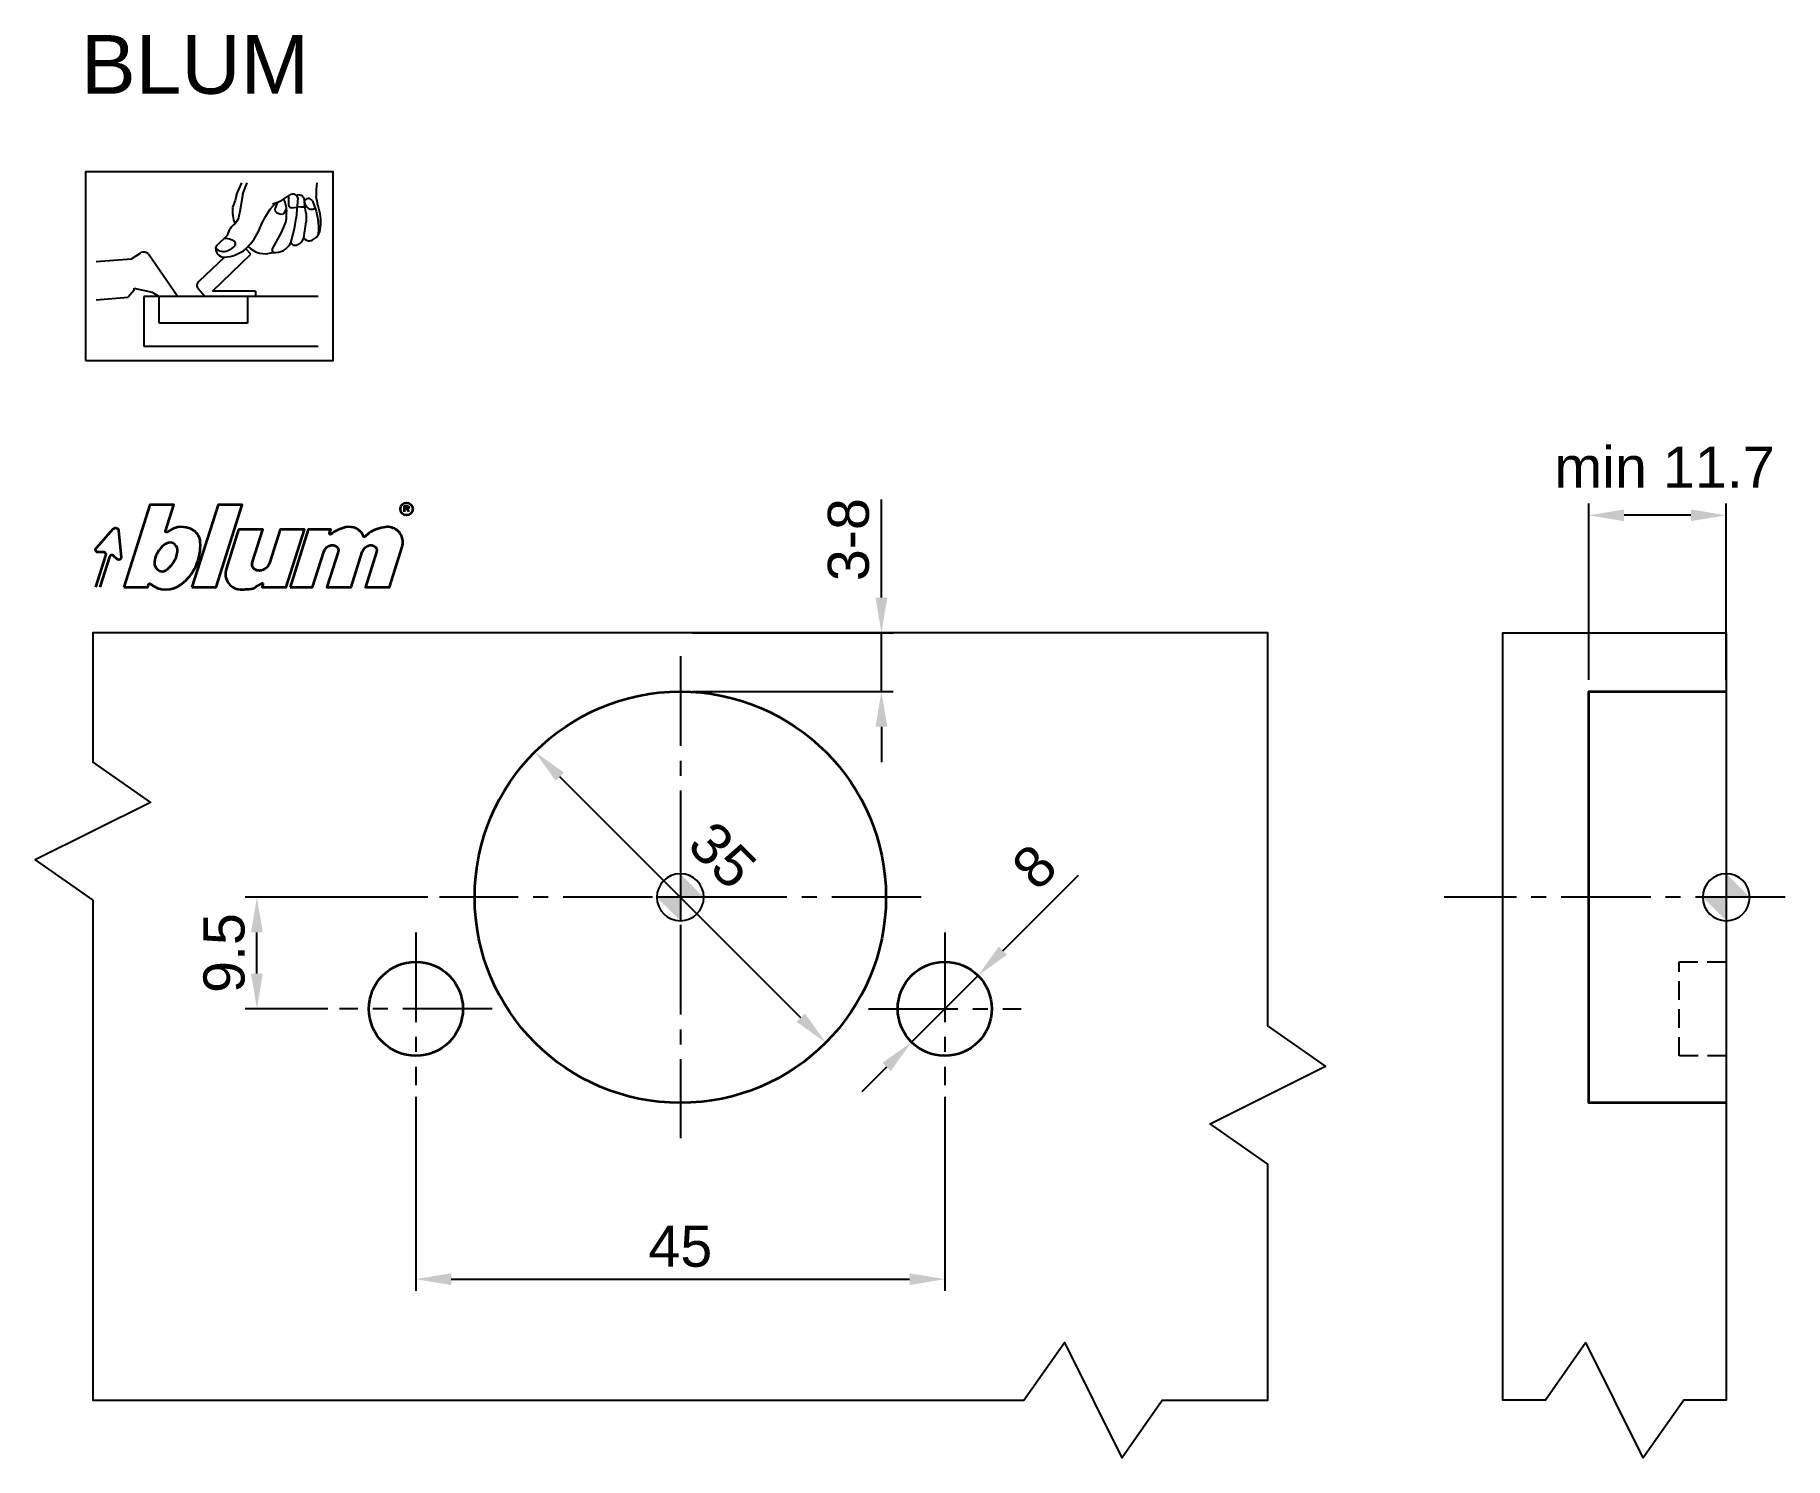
# Model space of a CAD drawing. Extents: x -55 to 94, y -48 to 73.
import ezdxf

# ---------------------------------------------------------------- set-up
doc = ezdxf.new("R2010")
doc.units = 0
doc.header["$PDMODE"] = 35
doc.header["$PDSIZE"] = 5
doc.linetypes.add('MITTE2', pattern=[28.575, 19.05, -3.175, 3.175, -3.175])
doc.linetypes.add('VERDECKT2', pattern=[4.7625, 3.175, -1.5875])
doc.layers.get('Defpoints').update_dxf_attribs({"linetype": 'CONTINUOUS'})
for name, color, linetype in [('1', 2, 'CONTINUOUS'), ('4', 4, 'CONTINUOUS'), ('5', 1, 'CONTINUOUS')]:
    doc.layers.add(name, color=color, linetype=linetype)
doc.layers.add('6', color=3, linetype='CONTINUOUS', lineweight=35)
doc.styles.add('Beschlag', font='ARIAL.TTF')
doc.dimstyles.new('Beschlag', dxfattribs={"dimtxt": 3.5, "dimasz": 3, "dimexe": 1, "dimexo": 1, "dimgap": 1, "dimtad": 1, "dimdec": 1, "dimdsep": 46, "dimtxsty": 'Beschlag', "dimcen": 2, "dimclrd": 256, "dimclre": 256, "dimclrt": 256, "dimadec": 1, "dimazin": 2, "dimtfac": 0.71, "dimtdec": 1, "dimtix": 1, "dimtmove": 2, "dimatfit": 0, "dimfxl": 0, "dimtolj": 1, "dimlwd": -1, "dimlwe": -1, "dimarcsym": 0})

# ---------------------------------------------------------------- blocks, each defined once
blk = doc.blocks.new('*D2')
at = {"layer": '1'}
blk.add_line((10.25, -10.25), (-10.25, 10.25), dxfattribs=at)
for points in [[(-9.9, 10.61), (-10.61, 9.9), (-12.37, 12.37)], [(10.61, -9.9), (9.9, -10.61), (12.37, -12.37)]]:
    blk.add_solid(points, dxfattribs=at)
at = {"layer": 'Defpoints', "color": 0}
for p in [(-12.37, 12.37), (12.37, -12.37)]:
    blk.add_point(p, dxfattribs=at)
at = {"layer": '1', "insert": (3.59, 3.57), "char_height": 3.5, "attachment_point": 5, "rotation": 315, "style": 'Beschlag'}
blk.add_mtext('\\A1;35', dxfattribs=at)
blk = doc.blocks.new('*D3')
at = {"layer": '1'}
for p, q in [((-22.5, -17), (-22.5, -33.5)), ((22.5, -17), (22.5, -33.5)), ((-19.5, -32.5), (19.5, -32.5))]:
    blk.add_line(p, q, dxfattribs=at)
for points in [[(-19.5, -32), (-19.5, -33), (-22.5, -32.5)], [(19.5, -32), (19.5, -33), (22.5, -32.5)]]:
    blk.add_solid(points, dxfattribs=at)
at = {"layer": 'Defpoints', "color": 0}
for p in [(-22.5, -16), (22.5, -16), (22.5, -32.5)]:
    blk.add_point(p, dxfattribs=at)
at = {"layer": '1', "insert": (0, -29.72), "char_height": 3.5, "attachment_point": 5, "style": 'Beschlag'}
blk.add_mtext('\\A1;45', dxfattribs=at)
blk = doc.blocks.new('*D4')
at = {"layer": '1'}
for p, q in [((-21.5, 0), (-37.03, 0)), ((-36.03, -6.5), (-36.03, -3)), ((-30, -9.5), (-37.03, -9.5))]:
    blk.add_line(p, q, dxfattribs=at)
for points in [[(-36.53, -3), (-35.53, -3), (-36.03, 0)], [(-36.53, -6.5), (-35.53, -6.5), (-36.03, -9.5)]]:
    blk.add_solid(points, dxfattribs=at)
at = {"layer": 'Defpoints', "color": 0}
for p in [(-36.03, 0), (-20.5, 0), (-29, -9.5)]:
    blk.add_point(p, dxfattribs=at)
at = {"layer": '1', "insert": (-38.81, -4.75), "char_height": 3.5, "attachment_point": 5, "rotation": 90, "style": 'Beschlag'}
blk.add_mtext('\\A1;9.5', dxfattribs=at)
blk = doc.blocks.new('*D5')
at = {"layer": '1'}
for p, q in [((77.3, 18.5), (77.3, 33.5)), ((89, 18.5), (89, 33.5)), ((86, 32.5), (80.3, 32.5))]:
    blk.add_line(p, q, dxfattribs=at)
for points in [[(80.3, 33), (80.3, 32), (77.3, 32.5)], [(86, 33), (86, 32), (89, 32.5)]]:
    blk.add_solid(points, dxfattribs=at)
at = {"layer": 'Defpoints', "color": 0}
for p in [(77.3, 32.5), (77.3, 17.5), (89, 17.5)]:
    blk.add_point(p, dxfattribs=at)
at = {"layer": '1', "insert": (83.75, 36.6), "char_height": 3.5, "attachment_point": 5, "style": 'Beschlag'}
blk.add_mtext('\\A1;min 11.7', dxfattribs=at)
blk = doc.blocks.new('Logo_BLUM')
at = {"layer": '6', "color": 20, "linetype": 'Continuous'}
for points in [[(2.39, 0), (4.43, 0), (4.52, 0.26, -0.512391), (4.62, 0.29, 0.357881), (7.3, 0.25, 0.116336), (8.5, 1.76, 0.127435), (8.89, 3.85, 0.227045), (8.36, 4.79, 0.273775), (6.5, 4.93), (6.04, 4.67, -0.689828), (5.94, 4.76), (6.65, 7), (4.61, 7)], [(12.15, 4.9), (11.09, 1.53, 0.527578), (12.44, -0.2, -0.003338), (13.06, -0.17, 0.131781), (13.63, 0.02), (14.12, 0.32, -0.706223), (14.22, 0.24), (14.15, 0), (16.19, 0), (17.75, 4.9), (15.7, 4.9), (14.81, 2.11, -0.253672), (14.11, 1.42, -0.127823), (13.72, 1.42, -0.447747), (13.33, 2.15), (14.2, 4.9)], [(16.53, 0), (18.44, 0), (19.39, 3, -0.282196), (20.04, 3.56, -0.141376), (20.38, 3.52, -0.3938), (20.62, 2.99), (19.67, 0), (21.72, 0), (22.67, 3, -0.282189), (23.31, 3.56, -0.141385), (23.65, 3.52, -0.393792), (23.89, 2.99), (22.94, 0), (24.99, 0), (26.07, 3.42, 0.424526), (25.18, 5.07, 0.098115), (24.64, 5.11, 0.114777), (23.24, 4.6), (22.89, 4.28, -0.522588), (22.79, 4.31, 0.36711), (21.28, 5.09, 0.102012), (20, 4.5, -0.748324), (19.89, 4.58), (20, 4.9), (18.08, 4.9)], [(5.59, 3.39, 0.16703), (4.99, 2.14, 0.322673), (5.41, 1.39, 0.260102), (5.93, 1.42, 0.211929), (6.95, 3, 0.250706), (6.73, 3.62, 0.316796), (6.01, 3.72, 0.086595)]]:
    blk.add_lwpolyline(points, format="xyb", close=True, dxfattribs=at)
blk.add_lwpolyline([(8.18, 0), (10.23, 0), (12.45, 7), (10.4, 7)], close=True, dxfattribs=at)
for points in [[(26.26, 6.4), (26.26, 6.9), (26.52, 6.9, -0.975005), (26.53, 6.67, 0.014563), (26.45, 6.67), (26.26, 6.67), (26.45, 6.67), (26.52, 6.6), (26.57, 6.53), (26.62, 6.42)], [(0, 0), (0.86, 2.7, 0.480207), (0.67, 2.98), (0.19, 2.97, -0.689229), (0.05, 3.33), (1.49, 4.95, -0.685285), (1.94, 4.79), (2.15, 2.54, -0.636083), (1.84, 2.36), (1.47, 2.68, 0.560356), (1.16, 2.59), (0.34, 0)]]:
    blk.add_lwpolyline(points, format="xyb", dxfattribs=at)
blk.add_circle((26.44, 6.65), 0.527, dxfattribs=at)
blk = doc.blocks.new('NullPunkt')
at = {"layer": '5'}
for points in [[(0, 2), (0, -2)], [(-2, 0), (2, 0)]]:
    blk.add_lwpolyline(points, dxfattribs=at)
blk.add_circle((0, 0), 2, dxfattribs=at)
for points in [[(0, 0), (-2, 0), (0, 2)], [(0, 0), (2, 0), (0, -2)]]:
    blk.add_solid(points, dxfattribs=at)
blk = doc.blocks.new('*D6')
at = {"layer": '1'}
for p, q in [((17.11, 25.5), (17.11, 28.5)), ((1, 22.5), (18.11, 22.5)), ((17.11, 17.5), (17.11, 22.5)), ((1, 17.5), (18.11, 17.5)), ((17.11, 14.5), (17.11, 11.5))]:
    blk.add_line(p, q, dxfattribs=at)
for points in [[(16.61, 25.5), (17.61, 25.5), (17.11, 22.5)], [(16.61, 14.5), (17.61, 14.5), (17.11, 17.5)]]:
    blk.add_solid(points, dxfattribs=at)
at = {"layer": 'Defpoints', "color": 0}
for p in [(0, 22.5), (17.11, 22.5), (0, 17.5)]:
    blk.add_point(p, dxfattribs=at)
at = {"layer": '1', "insert": (14.32, 30.43), "char_height": 3.5, "attachment_point": 5, "rotation": 90, "style": 'Beschlag'}
blk.add_mtext('\\A1;3-8', dxfattribs=at)
blk = doc.blocks.new('Inserta Bild')
at = {"layer": '4'}
for p, q in [((12.84, 14.09), (13.3, 15.11)), ((13.38, 14.17), (13.74, 15.11)), ((12.72, 13.62), (12.58, 13.25)), ((12.84, 14.09), (12.72, 13.62)), ((13.38, 14.17), (13.15, 12.85)), ((15.72, 12.86), (16.19, 13.42)), ((16.34, 13.47), (16.12, 12.95)), ((17.26, 14), (17.26, 13.24)), ((18.07, 13.83), (17.93, 12.11)), ((18.6, 13.75), (18.63, 13.24)), ((18.77, 13.15), (18.61, 13.51)), ((19.3, 13.57), (19.62, 12.71)), ((12.58, 13.25), (12.5, 13.03)), ((13.01, 12.14), (12.9, 11.87)), ((13.15, 12.85), (13.01, 12.14)), ((15.01, 11.65), (15.35, 12.28)), ((15.35, 12.28), (15.72, 12.86)), ((17.08, 12.89), (16.85, 12.48)), ((17.04, 11.77), (17.09, 12.09)), ((17.05, 13.19), (17.1, 12.67)), ((17.09, 12.09), (17.1, 12.67)), ((17.53, 12.99), (18.01, 13.03)), ((17.78, 11.19), (17.93, 12.11)), ((18.01, 13.1), (18.32, 13.08)), ((18.32, 13.08), (18.66, 13.08)), ((18.78, 12.51), (18.63, 13.24)), ((18.78, 12.51), (18.77, 11.79)), ((19.62, 12.71), (19.79, 11.92)), ((12.07, 10.65), (11.1, 9.73)), ((12.9, 11.87), (12.72, 11.63)), ((14.34, 10.33), (14.74, 11.02)), ((14.74, 11.02), (15.01, 11.65)), ((15.87, 9.45), (16.66, 10.88)), ((16.66, 10.88), (16.92, 11.48)), ((16.92, 11.48), (17.04, 11.77)), ((17.46, 10.01), (17.78, 11.19)), ((18.57, 10.44), (18.77, 11.79)), ((3.91, 8.64), (4.69, 9.17)), ((5.36, 9.08), (7.86, 5.44)), ((10.81, 5.9), (14.07, 9.03)), ((13.63, 9.49), (14.04, 9.91)), ((14.07, 9.03), (13.63, 9.49)), ((14.04, 9.91), (14.34, 10.33)), ((0.89, 8.43), (3.91, 8.64)), ((11.81, 8.78), (9.63, 6.72)), ((4.1, 5.96), (3.63, 5.37)), ((4.1, 6.16), (5.67, 5.82)), ((4.1, 6.16), (4.1, 5.96)), ((9.58, 6.11), (10.18, 5.44)), ((0.89, 5.15), (3.63, 5.37)), ((4.97, 5.44), (4.97, 1.22)), ((6.26, 5.44), (4.97, 5.44)), ((5.67, 5.82), (6.26, 5.44)), ((13.78, 5.44), (6.26, 5.44)), ((6.26, 3.16), (6.26, 5.44)), ((14.47, 5.9), (10.81, 5.9)), ((19.78, 5.44), (13.78, 5.44)), ((13.78, 5.44), (13.78, 3.16)), ((14.47, 5.9), (14.47, 5.44)), ((13.78, 3.16), (6.26, 3.16)), ((4.97, 1.22), (19.78, 1.22))]:
    blk.add_line(p, q, dxfattribs=at)
for centre, radius, start, end in [((24.88, 14.24), 5.27, 170.5684, 182.7693), ((15.19, 16.5), 3.24, 282.4961, 311.5675), ((16.03, 13.09), 1.02, 5.6265, 37.325), ((17.61, 13.68), 0.481, 18.107, 124.2322), ((18.16, 13.63), 0.452, 15.6027, 118.0766), ((18.96, 13.42), 0.368, 23.6937, 163.942), ((-5.19, 8.49), 25.4, 10.5703, 12.5084), ((15.2, 12.73), 2.71, 173.6808, 203.8987), ((16.47, 12.83), 0.367, 153.0279, 193.0525), ((16.65, 13.11), 0.655, 213.9219, 287.1887), ((17.54, 13.28), 0.281, 186.5421, 278.8529), ((19.24, 13.4), 0.531, 207.3191, 274.2734), ((19.15, 13.71), 0.858, 278.9236, 296.7874), ((15.8, 11.77), 4.22, 354.0007, 19.0082), ((14.16, 11.22), 5.68, 354.8412, 7.0698), ((13.72, 10.27), 1.7, 126.2575, 166.9234), ((17.62, 10.76), 1.01, 295.4442, 341.3946), ((19.02, 10.69), 0.512, 208.6475, 278.1389), ((18.79, 11.34), 1.2, 284.7938, 359.4355), ((4.95, 8.55), 0.672, 52.078, 112.4997), ((11.78, 9.5), 0.719, 161.2124, 277.4629), ((11.73, 10.13), 0.857, 219.3709, 295.9638), ((11.92, 9.09), 1.28, 53.6877, 97.3381), ((11.56, 12.13), 3.36, 274.1667, 308.0499), ((11.66, 10.67), 1.39, 288.7539, 319.7943), ((12.48, 9.92), 0.283, 327.8335, 44.23), ((15.27, 11.04), 1.96, 223.0183, 289.8802), ((16.23, 9.4), 0.359, 171.5366, 215.1622), ((16.15, 10.62), 1.44, 261.4458, 335.0293), ((17.83, 10.23), 0.433, 210.0809, 300.398), ((9.89, 6.39), 0.415, 128.6358, 222.7344)]:
    blk.add_arc(centre, radius, start, end, dxfattribs=at)
at = {"layer": '5'}
blk.add_lwpolyline([(0, 0), (21.07, 0), (21.07, 16.04), (0, 16.04)], close=True, dxfattribs=at)

msp = doc.modelspace()

# ---------------------------------------------------------------- linework, layer by layer
at = {"layer": '1'}
for p, q in [((17.11, 28.5), (17.11, 33.84)), ((33.84, 1.84), (29.57, -2.43)), ((27.45, -4.55), (29.57, -2.43)), ((19.67, -12.33), (25.33, -6.67)), ((17.55, -14.45), (15.43, -16.57))]:
    msp.add_line(p, q, dxfattribs=at)
for points in [[(27.1, -4.2), (27.8, -4.9), (25.33, -6.67)], [(17.2, -14.1), (17.9, -14.8), (19.67, -12.33)]]:
    msp.add_solid(points, dxfattribs=at)
at = {"layer": '5', "linetype": 'MITTE2', "ltscale": 0.4}
for p, q in [((0, 20.5), (0, -20.5)), ((20.5, 0), (-20.5, 0)), ((94, 0), (65, 0)), ((-22.5, -3), (-22.5, -16)), ((22.5, -3), (22.5, -16)), ((-16, -9.5), (-29, -9.5)), ((16, -9.5), (29, -9.5))]:
    msp.add_line(p, q, dxfattribs=at)
at = {"layer": '5'}
for points in [[(-50, -0.26), (-50, -42.81), (29.23, -42.81), (32.68, -37.89), (37.56, -47.72), (41, -42.81), (50, -42.81), (50, -22.71), (45.09, -19.27), (54.91, -14.38), (50, -10.94), (50, 22.5), (-50, 22.5), (-50, 11.5), (-45.09, 8.06), (-54.91, 3.18)], [(77.06, -37.89), (73.62, -42.81), (70, -42.81), (70, 22.5), (89, 22.5), (89, -42.81), (85.38, -42.81), (81.94, -47.72)]]:
    msp.add_lwpolyline(points, close=True, dxfattribs=at)
at = {"layer": '5', "linetype": 'VERDECKT2', "ltscale": 0.5}
msp.add_lwpolyline([(89, -13.5), (85, -13.5), (85, -5.5), (89, -5.5)], dxfattribs=at)
at = {"layer": '6'}
msp.add_lwpolyline([(89, -17.5), (77.3, -17.5), (77.3, 17.5), (89, 17.5)], dxfattribs=at)
for centre, radius in [((0, 0), 17.5), ((-22.5, -9.5), 4), ((22.5, -9.5), 4)]:
    msp.add_circle(centre, radius, dxfattribs=at)

# ---------------------------------------------------------------- block references
at = {"layer": '1'}
msp.add_blockref('Inserta Bild', (-50.61, 45.68), dxfattribs=at)
at = {"layer": '5', "xscale": -1}
for p in [(0, 0), (89, 0)]:
    msp.add_blockref('NullPunkt', p, dxfattribs=at)
at = {"layer": '6'}
msp.add_blockref('Logo_BLUM', (-49.74, 26.39), dxfattribs=at)

# ---------------------------------------------------------------- texts
at = {"layer": '1', "linetype": 'Continuous', "style": 'Beschlag'}
msp.add_text('BLUM', height=5, dxfattribs=at).set_placement((-51, 68.37))
at = {"layer": '1', "insert": (30.13, 2.59), "char_height": 3.5, "attachment_point": 5, "rotation": 45, "style": 'Beschlag'}
msp.add_mtext('8', dxfattribs=at)

# ---------------------------------------------------------------- dimensions: what is measured, and where the dimension line sits
at = {"layer": '1'}
dim = msp.add_linear_dim(base=(77.3, 32.5), p1=(89, 17.5), p2=(77.3, 17.5), text='min <>', dimstyle='Beschlag', dxfattribs=at)
dim.commit()
dim.dimension.update_dxf_attribs({"geometry": '*D5', "text_midpoint": (83.75, 36.6), "dimtype": 160})
dim = msp.add_linear_dim(base=(17.11, 22.5), p1=(0, 17.5), p2=(0, 22.5), angle=90, text='3-8', dimstyle='Beschlag', dxfattribs=at)
dim.commit()
dim.dimension.update_dxf_attribs({"geometry": '*D6', "text_midpoint": (14.32, 30.43), "dimtype": 160})
dim = msp.add_diameter_dim_2p(p1=(12.37, -12.37), p2=(-12.37, 12.37), text='35', dimstyle='Beschlag', override={"dimtad": 1, "dimtih": 0, "dimtoh": 0, "dimtxsty": 'Beschlag', "dimtix": 1, "dimtofl": 1, "dimatfit": 0}, dxfattribs=at)
dim.commit()
dim.dimension.update_dxf_attribs({"geometry": '*D2', "text_midpoint": (3.59, 3.57), "dimtype": 163})
dim = msp.add_linear_dim(base=(-36.03, 0), p1=(-29, -9.5), p2=(-20.5, 0), angle=90, dimstyle='Beschlag', dxfattribs=at)
dim.commit()
dim.dimension.update_dxf_attribs({"geometry": '*D4', "text_midpoint": (-38.81, -4.75)})
dim = msp.add_linear_dim(base=(22.5, -32.5), p1=(-22.5, -16), p2=(22.5, -16), dimstyle='Beschlag', dxfattribs=at)
dim.commit()
dim.dimension.update_dxf_attribs({"geometry": '*D3', "text_midpoint": (0, -29.72)})

doc.saveas('drawing.dxf')
